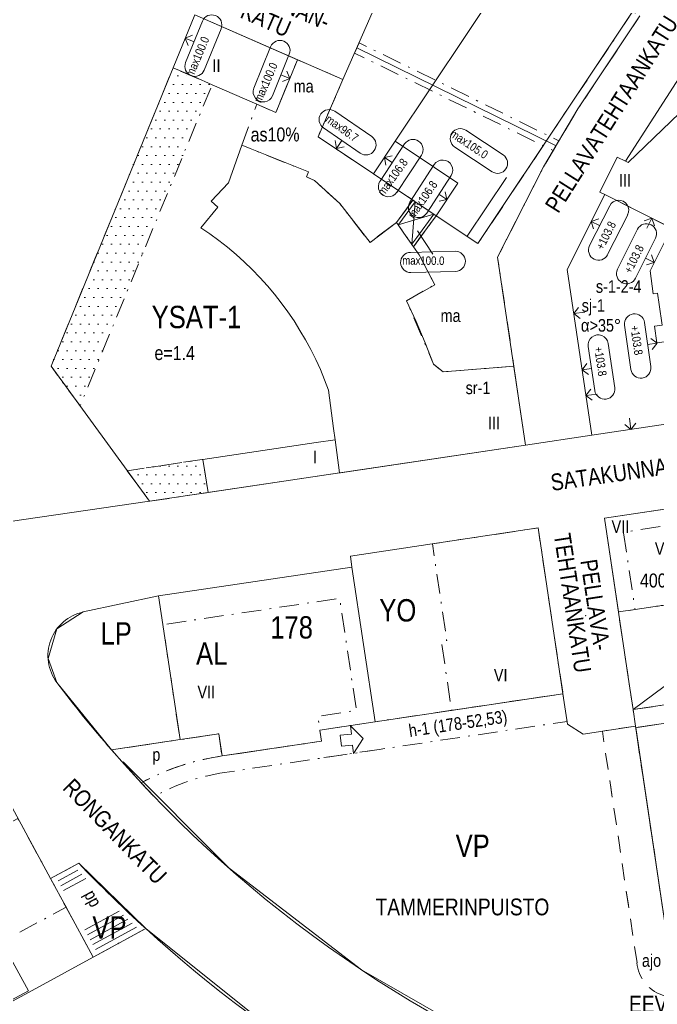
# Model space of a CAD drawing. Header units: metres. Extents: x 24485995 to 24488038, y 6819999 to 6822001.
# Drawn here: x 24487442.5 to 24487556.7, y 6821278.4 to 6821454.7 of the extents above; entities that cross this region are included whole.
import ezdxf

# ---------------------------------------------------------------- set-up
doc = ezdxf.new("R2010")
doc.units = ezdxf.units.M
for name, pattern in [('k10020', [0]), ('k10040', [10.3, 3.5, -1.5, 0.3, -1.5, 3.5]), ('k10050', [8, 3, -2, 3]), ('K10271', [0]), ('k10li0', [0]), ('k10vi1', [0]), ('Osoitus_AK', [0])]:
    doc.linetypes.add(name, pattern=pattern)
for name, color, linetype, lineweight in [('AK_AsemakaavaTeksti_Kadun_puistonnimi', 7, 'Continuous', 0), ('AK_AsemakaavaTeksti_Korttelinumero', 7, 'Continuous', 0), ('AK_AsemakaavaViiva_Kaupunginosan_raja', 7, 'Continuous', 0), ('AK_JohdoillevarattuViiva', 7, 'Continuous', 0), ('AK_Kaavamerkinta_Kayttotarkoitusalue', 7, 'Continuous', 0), ('AK_KayttotarkoitusSymboliViiva_Liikennealueen_kuvio', 12, 'Continuous', 0), ('AK_KayttotarkoitusSymboliViiva_Virkistysalueen_kuvio_murtoviiva', 7, 'Continuous', 0), ('AK_KayttotarkoitusViiva', 7, 'Continuous', 0), ('AK_LiikennointiSymboli_Ajoneuvoliittyma', 7, 'Continuous', 0), ('AK_LiikennointiViiva_Polkuviivoitus', 7, 'Continuous', 0), ('AK_MuuAsemakaavaTeksti_Alueenosan_kayttotarkoitus', 7, 'Continuous', 0), ('AK_MuuAsemakaavaTeksti_Erityismaarays', 7, 'Continuous', 0), ('AK_MuuAsemakaavaTeksti_Ohj__alueenosan_kayttotarkoitus', 7, 'Continuous', 0), ('AK_MuuAsemakaavaViiva_alueenosan_raja', 7, 'Continuous', 0), ('AK_MuuAsemakaavaViiva_Merkinnan_Kohdistusnuoli', 7, 'Continuous', 0), ('AK_MuuAsemakaavaViiva_Ohj_alueenosan_raja', 7, 'Continuous', 0), ('AK_RakennusalaTeksti_Kerrosala_tai_luku', 7, 'Continuous', 0), ('AK_RakennusalaTeksti_Rakennusoikeus', 7, 'Continuous', 0), ('AK_RakennusalaTeksti_Tehokkuusluku', 7, 'Continuous', 0), ('AK_RakennusalaViiva_Maanalaisen_tilan_viiva', 7, 'Continuous', 0), ('AK_RakennusalaViiva_Rakennusalan_raja__I_', 7, 'Continuous', 0), ('AK_RakentaminenSymboli_Rajaan_kiinni_nuoli', 7, 'Continuous', 0), ('AK_RakentaminenTeksti_Kattokaltevuus', 7, 'Continuous', 0), ('AK_RakentaminenTeksti_Korkeusmerkinta', 7, 'Continuous', 0), ('AK_RakentaminenTeksti_Korkeusmerkinta_ja_soikio', 7, 'Continuous', 0), ('AK_RakentaminenTeksti_Korkeusmerkinta_ja_soikio_ja_nuoli', 7, 'Continuous', 0), ('AK_RakentaminenTeksti_Rakentamismaarays', 7, 'Continuous', 0), ('AK_RakentaminenViiva_Kulkuaukko', 7, 'Continuous', 0), ('AK_YmparistoAlue_Istutettava_alue', 7, 'Continuous', 0)]:
    doc.layers.add(name, color=color, linetype=linetype, lineweight=lineweight)
doc.styles.add('ArialNarrow', font='ARIALN.TTF')

# ---------------------------------------------------------------- blocks, each defined once
blk = doc.blocks.new('AKP43')
at = {"layer": 'AK_RakentaminenTeksti_Korkeusmerkinta_ja_soikio', "color": 7, "linetype": 'Continuous', "lineweight": 13}
for p, q in [((4, 1.8), (-4, 1.8)), ((-4, -1.8), (4, -1.8))]:
    blk.add_line(p, q, dxfattribs=at)
for centre, start, end in [((-4, 0), 90, 270), ((4, 0), 270, 90)]:
    blk.add_arc(centre, 1.8, start, end, dxfattribs=at)
blk = doc.blocks.new('K10620')
at = {"layer": 'AK_LiikennointiSymboli_Ajoneuvoliittyma', "color": 7, "linetype": 'Continuous', "lineweight": 13, "extrusion": (0, 0, -1), "flags": 128}
blk.add_lwpolyline([(0, 4), (-1, 4), (-1, 2), (-2.5, 2), (0, 0), (2.5, 2)], dxfattribs=at)
at = {"layer": 'AK_LiikennointiSymboli_Ajoneuvoliittyma', "color": 7, "linetype": 'Continuous', "lineweight": 13, "flags": 128}
for points in [[(0, 4), (-1, 4), (-1, 2), (-2.5, 2)], [(0, 0), (2.5, 2), (1, 2), (1, 4), (-1, 4), (-1, 2), (-2.5, 2), (0, 0)]]:
    blk.add_lwpolyline(points, dxfattribs=at)
blk = doc.blocks.new('NUOLI1')
at = {"layer": 'AK_RakentaminenSymboli_Rajaan_kiinni_nuoli', "color": 7, "linetype": 'Continuous', "lineweight": 0}
for p, q in [((0, 2), (0, 0)), ((0, 0), (-1, 1)), ((0, 0), (1, 1))]:
    blk.add_line(p, q, dxfattribs=at)

msp = doc.modelspace()

# ---------------------------------------------------------------- hatches: boundary and pattern name
at = {"layer": 'AK_YmparistoAlue_Istutettava_alue', "linetype": 'Continuous', "lineweight": 0}
h = msp.add_hatch(dxfattribs=at)
h.set_pattern_fill('DOTS', style=0)
h.paths.add_polyline_path([(24487476.98, 6821443.04), (24487473.81, 6821444.42), (24487470.01, 6821446.08), (24487448.14, 6821392.64), (24487453.33, 6821385.53), (24487455.08, 6821389.8)], flags=0)
h = msp.add_hatch(dxfattribs=at)
h.set_pattern_fill('DOTS', style=0)
h.paths.add_polyline_path([(24487475.19, 6821375.95), (24487464.9, 6821374.41), (24487461.8, 6821373.95), (24487465.79, 6821368.48), (24487476.25, 6821370.04), (24487475.35, 6821375.97)], flags=0)

# ---------------------------------------------------------------- linework, layer by layer
at = {"layer": 'AK_AsemakaavaTeksti_Kadun_puistonnimi', "linetype": 'Continuous', "lineweight": 5}
msp.add_point((24487543.87, 6821348.02), dxfattribs=at)
at = {"layer": 'AK_AsemakaavaViiva_Kaupunginosan_raja', "linetype": 'k10020', "lineweight": 9, "flags": 128}
for points in [[(24487580.58, 6821385.62), (24487544.98, 6821380.3)], [(24487533.11, 6821378.53), (24487544.98, 6821380.3)], [(24487533.11, 6821378.53), (24487465.79, 6821368.48)], [(24487421.11, 6821362), (24487465.79, 6821368.48)]]:
    msp.add_lwpolyline(points, dxfattribs=at)
at = {"layer": 'AK_JohdoillevarattuViiva', "linetype": 'Continuous', "lineweight": 5, "flags": 128}
msp.add_lwpolyline([(24487502.89, 6821449.62), (24487538.58, 6821432.12)], dxfattribs=at)
at = {"layer": 'AK_KayttotarkoitusSymboliViiva_Liikennealueen_kuvio', "linetype": 'k10li0', "lineweight": 9, "flags": 128}
msp.add_lwpolyline([(24487449.2, 6821336.02), (24487458.96, 6821323.98), (24487471.25, 6821325.82), (24487467.41, 6821351.53), (24487453.91, 6821348.66), (24487449.21, 6821345.67), (24487447.61, 6821340.34), (24487449.2, 6821336.02)], dxfattribs=at)
at = {"layer": 'AK_KayttotarkoitusSymboliViiva_Virkistysalueen_kuvio_murtoviiva', "linetype": 'k10vi1', "lineweight": 9, "flags": 128}
for points in [[(24487461.07, 6821321.85), (24487480.01, 6821302.8), (24487503.71, 6821284.61), (24487529.62, 6821269.76), (24487550.34, 6821260.92), (24487579.33, 6821265.25), (24487576.97, 6821281.07), (24487566.02, 6821289.26), (24487558.76, 6821288.18), (24487552.78, 6821328.23), (24487543.39, 6821326.82), (24487540.6, 6821328.59), (24487539.78, 6821334.03), (24487506.16, 6821329.01), (24487496.27, 6821327.53), (24487496.56, 6821325.55), (24487478.76, 6821322.89), (24487478.17, 6821326.85), (24487471.25, 6821325.82), (24487461.92, 6821324.42)], [(24487449.5, 6821298.31), (24487450.86, 6821295.81), (24487455.71, 6821286.89), (24487465.1, 6821291.99), (24487453.11, 6821303.69), (24487450.71, 6821302.38)], [(24487415.98, 6821261.89), (24487415.14, 6821263.52), (24487418.27, 6821257.75), (24487423, 6821249.48), (24487427.54, 6821241.58), (24487432.22, 6821231.99), (24487434.65, 6821227.35), (24487435.82, 6821224.24), (24487439.73, 6821214.34), (24487444.15, 6821202.37), (24487446.87, 6821194.41), (24487449.06, 6821187.55), (24487451.2, 6821180.02), (24487452.17, 6821175.62), (24487453.94, 6821166.33), (24487455.19, 6821158.09), (24487456.23, 6821148.63), (24487457.51, 6821136.19), (24487457.38, 6821134.07), (24487488.98, 6821138.79), (24487501.14, 6821140.61), (24487501.06, 6821141.8), (24487503, 6821147.02), (24487507.87, 6821149.71), (24487513.81, 6821150.59), (24487514.25, 6821147.63), (24487551.85, 6821153.25), (24487558.9, 6821156.29), (24487563.52, 6821162.43), (24487564.5, 6821170.05), (24487564.46, 6821170.31), (24487556.08, 6821226.22), (24487552.12, 6821225.63), (24487550.38, 6821237.3), (24487547.68, 6821242.17), (24487545.19, 6821243.63), (24487544.3, 6821243.96), (24487515.91, 6821256.51), (24487489.36, 6821272.61), (24487465.1, 6821291.99), (24487455.71, 6821286.89), (24487445.4, 6821281.29), (24487417.24, 6821265.99)]]:
    msp.add_lwpolyline(points, dxfattribs=at)
at = {"layer": 'AK_KayttotarkoitusViiva', "linetype": 'Continuous', "lineweight": 20, "flags": 128}
for points in [[(24487547.28, 6821423.36), (24487546.39, 6821423.81), (24487549.5, 6821430.08), (24487551.01, 6821429.33), (24487565.67, 6821452.15), (24487581.48, 6821454.54), (24487599.29, 6821457.18), (24487599, 6821459.16), (24487605.92, 6821460.19), (24487611.78, 6821420.62)], [(24487505.2, 6821454.95), (24487500.41, 6821443.95), (24487473.87, 6821455.52), (24487448.14, 6821392.64), (24487465.79, 6821368.48), (24487533.11, 6821378.53), (24487528.09, 6821412.14), (24487536.31, 6821428.31), (24487542.47, 6821438.72), (24487553.57, 6821455.35)], [(24487547.28, 6821423.36), (24487540.54, 6821409.97), (24487544.98, 6821380.3), (24487580.58, 6821385.62), (24487616.18, 6821390.94)], [(24487611.78, 6821420.62), (24487587.06, 6821416.92), (24487576.15, 6821415.29), (24487566.26, 6821413.82), (24487547.28, 6821423.36)], [(24487552.34, 6821331.19), (24487551.65, 6821335.8), (24487547.22, 6821365.47), (24487582.83, 6821370.79)], [(24487539.78, 6821334.03), (24487535.35, 6821363.7), (24487501.73, 6821358.68), (24487502.02, 6821356.7)], [(24487467.41, 6821351.53), (24487502.02, 6821356.7)], [(24487502.02, 6821356.7), (24487506.16, 6821329.01)], [(24487453.91, 6821348.66), (24487467.41, 6821351.53)], [(24487471.25, 6821325.82), (24487467.41, 6821351.53)], [(24487552.34, 6821331.19), (24487587.94, 6821336.51)], [(24487539.78, 6821334.03), (24487506.16, 6821329.01)], [(24487539.78, 6821334.03), (24487540.6, 6821328.59), (24487543.39, 6821326.82), (24487552.78, 6821328.23)], [(24487552.34, 6821331.19), (24487552.78, 6821328.23)], [(24487471.25, 6821325.82), (24487478.17, 6821326.85), (24487478.76, 6821322.89), (24487496.56, 6821325.55), (24487496.27, 6821327.53), (24487506.16, 6821329.01)], [(24487566.02, 6821289.26), (24487558.76, 6821288.18), (24487552.78, 6821328.23)], [(24487458.96, 6821323.98), (24487471.25, 6821325.82)], [(24487435.08, 6821324.85), (24487448.07, 6821300.95)], [(24487448.07, 6821300.95), (24487453.11, 6821303.69)], [(24487448.07, 6821300.95), (24487450.86, 6821295.81), (24487455.71, 6821286.89)], [(24487455.71, 6821286.89), (24487465.1, 6821291.99)], [(24487414.61, 6821264.56), (24487445.4, 6821281.29), (24487455.71, 6821286.89)]]:
    msp.add_lwpolyline(points, dxfattribs=at)
at = {"layer": 'AK_KayttotarkoitusViiva', "linetype": 'Continuous', "lineweight": 20}
for centre, radius, start, end in [((24487455.59, 6821340.84), 8, 102.1187, 217.0111), ((24487626.25, 6821469.46), 221.7, 217.0031, 221.0093), ((24487627.49, 6821470.45), 223.29, 220.9937, 249.7854), ((24487625.99, 6821468.91), 239.13, 223.7018, 227.7163), ((24487627.48, 6821470.44), 241.27, 227.6978, 250.0583)]:
    msp.add_arc(centre, radius, start, end, dxfattribs=at)
at = {"layer": 'AK_LiikennointiViiva_Polkuviivoitus', "linetype": 'Continuous', "lineweight": 0, "flags": 128}
for points in [[(24487449.43, 6821300.55), (24487452.95, 6821302.46)], [(24487449.9, 6821299.67), (24487453.67, 6821301.72)], [(24487450.38, 6821298.79), (24487454.4, 6821300.97)], [(24487454.2, 6821291.76), (24487460.36, 6821295.11)], [(24487454.68, 6821290.88), (24487461.12, 6821294.38)], [(24487455.16, 6821290), (24487461.89, 6821293.66)], [(24487455.63, 6821289.12), (24487462.66, 6821292.94)], [(24487456.11, 6821288.25), (24487463.44, 6821292.23)]]:
    msp.add_lwpolyline(points, dxfattribs=at)
at = {"layer": 'AK_MuuAsemakaavaViiva_alueenosan_raja', "linetype": 'k10040', "lineweight": 5, "flags": 128}
for points in [[(24487531, 6821392.67), (24487518.35, 6821391.64), (24487516.64, 6821393.01), (24487511.79, 6821404.38), (24487516.83, 6821407.24), (24487514.05, 6821412.58), (24487513.04, 6821414.03), (24487517.09, 6821419.59), (24487524.57, 6821414.59), (24487541.22, 6821439.55), (24487552.32, 6821456.19), (24487553.57, 6821455.35), (24487542.47, 6821438.72), (24487536.31, 6821428.31), (24487528.09, 6821412.14), (24487531, 6821392.67)], [(24487502.49, 6821448.69), (24487503.28, 6821450.54), (24487539.08, 6821432.99), (24487538.06, 6821431.26), (24487502.49, 6821448.69)], [(24487482.32, 6821432.19), (24487484.98, 6821439.55), (24487488.39, 6821438.06), (24487492.26, 6821447.5), (24487500.41, 6821443.95), (24487495.94, 6821433.7), (24487512.93, 6821422.36), (24487509.99, 6821418.38), (24487505.25, 6821414.81), (24487499.84, 6821421.75), (24487497.58, 6821423.81), (24487495.31, 6821425.87), (24487493.86, 6821426.52), (24487494.22, 6821427.43), (24487482.32, 6821432.19)], [(24487453.34, 6821385.53), (24487448.14, 6821392.64), (24487470.01, 6821446.07), (24487476.98, 6821443.03), (24487466.03, 6821416.42), (24487453.34, 6821385.53)], [(24487509.99, 6821418.38), (24487512.93, 6821422.37), (24487517.09, 6821419.59), (24487513.04, 6821414.03), (24487509.99, 6821418.38)], [(24487513.04, 6821414.03), (24487514.05, 6821412.58)], [(24487461.8, 6821373.95), (24487465.79, 6821368.48), (24487476.25, 6821370.04), (24487475.35, 6821375.97), (24487461.8, 6821373.95)], [(24487475.35, 6821375.97), (24487475.2, 6821375.95), (24487464.9, 6821374.41), (24487461.8, 6821373.95)], [(24487582.83, 6821370.79), (24487579.92, 6821370.36), (24487582.43, 6821353.54), (24487579.46, 6821353.1), (24487552.7, 6821349.1), (24487549.73, 6821348.66), (24487551.65, 6821335.8), (24487552.34, 6821331.19), (24487587.94, 6821336.51), (24487582.83, 6821370.79)], [(24487577.39, 6821366.95), (24487550.63, 6821362.95), (24487552.7, 6821349.1), (24487579.46, 6821353.1), (24487577.39, 6821366.95)], [(24487519.86, 6821331.05), (24487520.85, 6821331.2), (24487539.78, 6821334.03), (24487535.35, 6821363.7), (24487516.41, 6821360.87), (24487519, 6821343.56), (24487518.01, 6821343.42), (24487519.86, 6821331.05)], [(24487478.17, 6821326.85), (24487478.76, 6821322.89), (24487496.56, 6821325.55), (24487495.9, 6821330), (24487502.82, 6821331.04), (24487499.82, 6821351.11), (24487491.27, 6821349.84), (24487468.18, 6821346.39), (24487471.25, 6821325.82), (24487478.17, 6821326.85)], [(24487552.34, 6821331.19), (24487570.14, 6821333.85), (24487581.1, 6821335.49), (24487582.04, 6821330.98), (24487577.92, 6821325.44), (24487570.23, 6821315.09), (24487570.2, 6821314.25), (24487567.28, 6821313.86), (24487566.02, 6821321.79), (24487564.76, 6821329.73), (24487558.79, 6821328.84), (24487552.82, 6821327.96), (24487552.34, 6821331.19)], [(24487478.76, 6821322.89), (24487487.66, 6821324.22), (24487496.56, 6821325.55), (24487496.27, 6821327.53), (24487506.16, 6821329.01), (24487522.97, 6821331.52), (24487539.78, 6821334.03), (24487540.52, 6821329.08), (24487523.71, 6821326.57), (24487506.9, 6821324.06), (24487501.95, 6821323.32), (24487488.11, 6821321.26), (24487479.21, 6821319.93)], [(24487464.27, 6821318.08), (24487458.96, 6821323.98), (24487465.1, 6821324.9), (24487471.25, 6821325.82), (24487474.71, 6821326.33), (24487478.17, 6821326.85), (24487478.47, 6821324.87), (24487478.76, 6821322.89)], [(24487506.9, 6821324.06), (24487497.01, 6821322.59)], [(24487466.59, 6821315.63), (24487464.27, 6821318.08)], [(24487403.6, 6821290.75), (24487433.05, 6821306.75), (24487437.63, 6821309.24), (24487442.21, 6821311.73), (24487445.14, 6821306.34), (24487448.07, 6821300.95), (24487449.47, 6821298.38), (24487450.86, 6821295.81), (24487431.22, 6821285.28), (24487411.64, 6821274.64), (24487409.25, 6821279.14), (24487406.86, 6821283.64), (24487407.37, 6821283.89), (24487403.6, 6821290.75)], [(24487448.07, 6821300.95), (24487453.11, 6821303.69)], [(24487455.71, 6821286.89), (24487450.8, 6821295.92)], [(24487455.71, 6821286.89), (24487465.1, 6821291.99)]]:
    msp.add_lwpolyline(points, dxfattribs=at)
at = {"layer": 'AK_MuuAsemakaavaViiva_alueenosan_raja', "linetype": 'k10040', "lineweight": 5}
for centre, radius, start, end in [((24487485.05, 6821279.72), 43.63, 98.2809, 118.4399), ((24487485.06, 6821279.67), 43.68, 98.293, 118.4279), ((24487485.07, 6821279.66), 43.69, 98.2942, 115.7854), ((24487484.38, 6821284.06), 36.23, 98.2153, 119.4052), ((24487611.65, 6821455.44), 201.47, 222.9853, 223.9465), ((24487625.55, 6821468.44), 238.49, 223.6946, 227.719)]:
    msp.add_arc(centre, radius, start, end, dxfattribs=at)
msp.add_ellipse((24487485.05, 6821279.72), major_axis=(-6.28, 43.17), ratio=1, start_param=0, end_param=0.351841, dxfattribs=at)
at = {"layer": 'AK_MuuAsemakaavaViiva_Merkinnan_Kohdistusnuoli', "linetype": 'Osoitus_AK', "lineweight": 5, "flags": 128}
for points in [[(24487529.69, 6821426.43), (24487522.62, 6821415.9)], [(24487516.49, 6821412.7), (24487513.78, 6821416.87)]]:
    msp.add_lwpolyline(points, dxfattribs=at)
at = {"layer": 'AK_MuuAsemakaavaViiva_Ohj_alueenosan_raja', "linetype": 'k10050', "lineweight": 5, "flags": 128}
for points in [[(24487553.05, 6821285.84), (24487551.44, 6821296.58), (24487549.84, 6821307.32), (24487548.35, 6821317.33), (24487546.85, 6821327.34), (24487552.78, 6821328.23), (24487555.55, 6821309.68), (24487558.76, 6821288.18), (24487566.02, 6821289.26), (24487574.45, 6821282.96), (24487568.83, 6821275.43), (24487563.16, 6821277.78), (24487557.48, 6821280.12)], [(24487553.05, 6821285.84), (24487549.84, 6821307.32), (24487546.85, 6821327.34)]]:
    msp.add_lwpolyline(points, dxfattribs=at)
at = {"layer": 'AK_MuuAsemakaavaViiva_Ohj_alueenosan_raja', "linetype": 'k10050', "lineweight": 5}
msp.add_arc((24487559.83, 6821286.52), 6.82, 185.6875, 249.8222, dxfattribs=at)
msp.add_arc((24487559.83, 6821286.52), 6.82, 185.6875, 249.8222, dxfattribs=at)
at = {"layer": 'AK_RakennusalaViiva_Maanalaisen_tilan_viiva', "linetype": 'Continuous', "lineweight": 5, "flags": 128}
msp.add_lwpolyline([(24487552.34, 6821331.19), (24487582.43, 6821353.54), (24487585.14, 6821355.29)], dxfattribs=at)
at = {"layer": 'AK_RakennusalaViiva_Rakennusalan_raja__I_', "linetype": 'K10271', "lineweight": 9, "flags": 128}
for points in [[(24487513.93, 6821474.98), (24487513.67, 6821474.39), (24487505.2, 6821454.95), (24487500.41, 6821443.95), (24487495.94, 6821433.7), (24487505.86, 6821427.08), (24487509.74, 6821432.91), (24487522.51, 6821452.04), (24487533.61, 6821468.67), (24487527.78, 6821472.56), (24487516.6, 6821480.02), (24487513.93, 6821474.98)], [(24487536.93, 6821466.45), (24487533.61, 6821468.67), (24487522.51, 6821452.04), (24487509.74, 6821432.91), (24487516.81, 6821428.19), (24487520.97, 6821425.41), (24487517.09, 6821419.59), (24487524.57, 6821414.59), (24487541.22, 6821439.55), (24487552.32, 6821456.19), (24487536.93, 6821466.45)], [(24487473.87, 6821455.52), (24487470.01, 6821446.07), (24487473.81, 6821444.42), (24487476.98, 6821443.03), (24487484.98, 6821439.55), (24487488.39, 6821438.06), (24487488.56, 6821438.48), (24487490.88, 6821444.14), (24487492.26, 6821447.5), (24487473.87, 6821455.52)], [(24487583.39, 6821441.68), (24487581.48, 6821454.54), (24487577.24, 6821453.9), (24487575.57, 6821453.65), (24487575.61, 6821452.33), (24487566.94, 6821443.98), (24487559.12, 6821436.46), (24487551.47, 6821429.1), (24487551.01, 6821429.33), (24487549.5, 6821430.08), (24487546.76, 6821424.56), (24487546.39, 6821423.81), (24487547.28, 6821423.36), (24487559.21, 6821417.36), (24487563.73, 6821423.19), (24487565.19, 6821424.4), (24487566.97, 6821424.27), (24487568.21, 6821425.58), (24487568.13, 6821427.09), (24487575.95, 6821434.62), (24487577.42, 6821434.31), (24487578.73, 6821435.57), (24487579.03, 6821437.55), (24487580.74, 6821438.57), (24487583.72, 6821438.9), (24487583.8, 6821438.91), (24487583.39, 6821441.68)], [(24487514.05, 6821412.58), (24487513.04, 6821414.03), (24487511.31, 6821416.49), (24487510.29, 6821417.95), (24487509.99, 6821418.38), (24487505.25, 6821414.81), (24487499.84, 6821421.75), (24487495.31, 6821425.87), (24487493.86, 6821426.52), (24487494.22, 6821427.43), (24487482.32, 6821432.19), (24487479.9, 6821425.45), (24487476.84, 6821422.17), (24487478.03, 6821421.12), (24487474.95, 6821417.44), (24487476.59, 6821416.32), (24487478.19, 6821415.15), (24487479.75, 6821413.93), (24487481.27, 6821412.65), (24487482.74, 6821411.33), (24487484.16, 6821409.95), (24487485.54, 6821408.53), (24487486.87, 6821407.06), (24487488.15, 6821405.54), (24487489.37, 6821403.98), (24487490.54, 6821402.39), (24487491.66, 6821400.75), (24487492.71, 6821399.07), (24487493.71, 6821397.36), (24487494.66, 6821395.62), (24487495.54, 6821393.85), (24487496.36, 6821392.04), (24487497.12, 6821390.21), (24487497.81, 6821388.36), (24487498.73, 6821381.52), (24487499.01, 6821379.5), (24487499.81, 6821373.56), (24487499.99, 6821373.58), (24487533.11, 6821378.53), (24487532.22, 6821384.47), (24487531, 6821392.67), (24487526.57, 6821392.31), (24487518.35, 6821391.64), (24487516.64, 6821393.01), (24487515.14, 6821396.85), (24487513.52, 6821400.64), (24487511.79, 6821404.38), (24487516.83, 6821407.24), (24487514.05, 6821412.58)], [(24487505.86, 6821427.08), (24487512.93, 6821422.36), (24487513.34, 6821422.09), (24487516.67, 6821419.87), (24487517.09, 6821419.59), (24487520.97, 6821425.41), (24487516.81, 6821428.19), (24487509.74, 6821432.91), (24487505.86, 6821427.08)], [(24487559.21, 6821417.36), (24487547.28, 6821423.36), (24487540.54, 6821409.97), (24487544.98, 6821380.3), (24487580.58, 6821385.62), (24487578.55, 6821399.19), (24487572.75, 6821398.25), (24487572.74, 6821398.36), (24487572.59, 6821399.39), (24487571.06, 6821400.73), (24487568.37, 6821400.3), (24487567.63, 6821399.05), (24487566.47, 6821398.88), (24487565.96, 6821398.8), (24487566.06, 6821398.08), (24487557.95, 6821397.02), (24487556.63, 6821396.85), (24487556.2, 6821399.82), (24487557.53, 6821399.99), (24487557.01, 6821403.71), (24487556.72, 6821405.75), (24487555.94, 6821405.63), (24487555.41, 6821409.75), (24487559.21, 6821417.36)], [(24487514.01, 6821415.41), (24487517.09, 6821419.59), (24487516.67, 6821419.87), (24487513.34, 6821422.09), (24487512.93, 6821422.36), (24487509.99, 6821418.38), (24487510.29, 6821417.95), (24487511.31, 6821416.49), (24487513.04, 6821414.03), (24487514.01, 6821415.41)], [(24487476.25, 6821370.04), (24487499.81, 6821373.56), (24487499.01, 6821379.5), (24487495.59, 6821378.99), (24487475.35, 6821375.97), (24487476.25, 6821370.04)], [(24487579.92, 6821370.36), (24487547.22, 6821365.47), (24487549.73, 6821348.66), (24487552.7, 6821349.1), (24487579.46, 6821353.1), (24487582.43, 6821353.54), (24487579.92, 6821370.36)], [(24487581.24, 6821335.51), (24487582.04, 6821330.98), (24487570.23, 6821315.09), (24487570.2, 6821314.25), (24487567.28, 6821313.86), (24487564.76, 6821329.73), (24487552.82, 6821327.96), (24487558.76, 6821288.18), (24487566.02, 6821289.26), (24487596.47, 6821330.65), (24487588.36, 6821336.57), (24487581.24, 6821335.51)], [(24487444.09, 6821280.87), (24487440.27, 6821287.85), (24487428.13, 6821281.33), (24487431.89, 6821274.32), (24487444.09, 6821280.87)]]:
    msp.add_lwpolyline(points, dxfattribs=at)
at = {"layer": 'AK_RakentaminenTeksti_Korkeusmerkinta_ja_soikio_ja_nuoli', "linetype": 'Continuous', "lineweight": 5, "flags": 128}
for points in [[(24487475.25, 6821454.41), (24487472.23, 6821447)], [(24487475.57, 6821445.65), (24487478.58, 6821453.06)], [(24487472.17, 6821451.35), (24487473.47, 6821451.9)], [(24487472.17, 6821451.35), (24487472.72, 6821450.05)], [(24487473.74, 6821450.71), (24487472.17, 6821451.35)], [(24487487.46, 6821449.84), (24487484.47, 6821442.42)], [(24487487.81, 6821441.07), (24487490.8, 6821448.49)], [(24487489.3, 6821444.78), (24487490.88, 6821444.14)], [(24487490.88, 6821444.14), (24487489.58, 6821443.59)], [(24487490.88, 6821444.14), (24487490.33, 6821445.45)], [(24487505.55, 6821433.74), (24487498.96, 6821438.28)], [(24487496.92, 6821435.31), (24487503.51, 6821430.77)], [(24487499.25, 6821431.64), (24487498.99, 6821433.03)], [(24487500.21, 6821433.04), (24487499.25, 6821431.64)], [(24487499.25, 6821431.64), (24487500.64, 6821431.9)], [(24487511.45, 6821432.43), (24487507.04, 6821425.76)], [(24487507.82, 6821430.03), (24487509.21, 6821430.32)], [(24487507.82, 6821430.03), (24487508.11, 6821428.65)], [(24487509.24, 6821429.1), (24487507.82, 6821430.03)], [(24487510.04, 6821423.77), (24487514.45, 6821430.45)], [(24487516.75, 6821428.74), (24487512.4, 6821422.02)], [(24487515.43, 6821420.07), (24487519.77, 6821426.78)], [(24487517.6, 6821423.42), (24487519.03, 6821422.5)], [(24487519.03, 6821422.5), (24487518.73, 6821423.88)], [(24487519.03, 6821422.5), (24487517.64, 6821422.2)], [(24487548.16, 6821421.38), (24487544.57, 6821414.23)], [(24487547.78, 6821412.62), (24487551.38, 6821419.76)], [(24487544.85, 6821418.57), (24487546.19, 6821419.01)], [(24487544.85, 6821418.57), (24487545.29, 6821417.23)], [(24487546.36, 6821417.81), (24487544.85, 6821418.57)], [(24487553.15, 6821417.16), (24487549.57, 6821410)], [(24487552.8, 6821408.4), (24487556.37, 6821415.55)], [(24487556.1, 6821411.22), (24487555.65, 6821412.56)], [(24487554.58, 6821411.97), (24487556.1, 6821411.22)], [(24487556.1, 6821411.22), (24487554.76, 6821410.77)], [(24487550.82, 6821399.99), (24487551.96, 6821392.07)], [(24487555.52, 6821392.58), (24487554.39, 6821400.5)], [(24487544.32, 6821396.19), (24487545.5, 6821388.28)], [(24487549.06, 6821388.81), (24487547.88, 6821396.72)], [(24487554.95, 6821396.54), (24487556.64, 6821396.78)], [(24487556.64, 6821396.78), (24487555.51, 6821397.63)], [(24487556.64, 6821396.78), (24487555.79, 6821395.65)], [(24487543.23, 6821391.98), (24487544.07, 6821393.12)], [(24487544.91, 6821392.23), (24487543.23, 6821391.98)], [(24487543.23, 6821391.98), (24487544.37, 6821391.14)]]:
    msp.add_lwpolyline(points, dxfattribs=at)
at = {"layer": 'AK_RakentaminenTeksti_Korkeusmerkinta_ja_soikio_ja_nuoli', "linetype": 'Continuous', "lineweight": 5}
for centre, start, end in [((24487476.92, 6821453.74), 337.8667, 157.8667), ((24487489.13, 6821449.16), 338.0443, 158.0443), ((24487473.9, 6821446.33), 157.8667, 337.8667), ((24487486.14, 6821441.74), 158.0443, 338.0443), ((24487497.94, 6821436.79), 55.4728, 235.4728), ((24487504.53, 6821432.26), 235.4728, 55.4728), ((24487512.95, 6821431.44), 326.5267, 146.5267), ((24487518.26, 6821427.76), 327.073, 147.073), ((24487508.54, 6821424.77), 146.5267, 326.5267), ((24487513.92, 6821421.05), 147.073, 327.073), ((24487549.77, 6821420.57), 333.2947, 153.2947), ((24487554.76, 6821416.36), 333.4836, 153.4836), ((24487546.17, 6821413.42), 153.2947, 333.2947), ((24487551.19, 6821409.2), 153.4836, 333.4836), ((24487552.61, 6821400.24), 8.1473, 188.1473), ((24487546.1, 6821396.46), 8.4968, 188.4968), ((24487553.74, 6821392.32), 188.1473, 8.1473), ((24487547.28, 6821388.54), 188.4968, 8.4968)]:
    msp.add_arc(centre, 1.8, start, end, dxfattribs=at)
at = {"layer": 'AK_RakentaminenViiva_Kulkuaukko', "linetype": 'Continuous', "lineweight": 5, "flags": 128}
for points in [[(24487513.34, 6821422.09), (24487510.39, 6821418.09), (24487510.29, 6821417.95)], [(24487513.34, 6821422.09), (24487512.71, 6821414.49)], [(24487516.67, 6821419.87), (24487510.29, 6821417.95)], [(24487516.67, 6821419.87), (24487513.61, 6821415.71), (24487512.71, 6821414.49)]]:
    msp.add_lwpolyline(points, dxfattribs=at)

# ---------------------------------------------------------------- block references
at = {"layer": 'AK_LiikennointiSymboli_Ajoneuvoliittyma', "color": 7, "lineweight": 5, "rotation": 95.91219928430806}
msp.add_blockref('K10620', (24487504.01, 6821326.03), dxfattribs=at)
at = {"layer": 'AK_RakentaminenSymboli_Rajaan_kiinni_nuoli', "color": 7, "lineweight": 0}
for p, rotation in [((24487555.7, 6821419.13), 153.8670063456909), ((24487541.73, 6821402.06), 277.4025359982212), ((24487543.91, 6821387.41), 277.4366877329581), ((24487551.97, 6821381.35), 7.775043391088213)]:
    msp.add_blockref('NUOLI1', p, dxfattribs=dict(at, rotation=rotation))
at = {"layer": 'AK_RakentaminenTeksti_Korkeusmerkinta_ja_soikio', "color": 7, "lineweight": 5}
for p, rotation in [((24487524.75, 6821431.17), 146.5346206536458), ((24487516.52, 6821411.32), 1.408628735322504)]:
    msp.add_blockref('AKP43', p, dxfattribs=dict(at, rotation=rotation))

# ---------------------------------------------------------------- texts
at = {"layer": 'AK_AsemakaavaTeksti_Kadun_puistonnimi', "linetype": 'Continuous', "lineweight": 5, "style": 'ArialNarrow'}
for s, rotation, p in [('PALOKUNNAN-', 336.4572, (24487474.48, 6821462.68)), ('KATU', 336.4572, (24487481.81, 6821455.12)), ('PELLAVATEHTAANKATU', 57.7198, (24487538.95, 6821419.86)), ('SATAKUNNANKATU', 8.1933, (24487537.84, 6821370.32)), ('TEHTAANKATU', 278.6206, (24487538.14, 6821362.52)), ('PELLAVA-', 278.6206, (24487542.89, 6821357.84)), ('RONGANKATU', 314.2861, (24487450.05, 6821317.02))]:
    msp.add_text(s, height=3, rotation=rotation, dxfattribs=at).set_placement(p)
for s, p in [('TAMMERINPUISTO', (24487506.24, 6821294.37)), ('EEVA-LIISA', (24487551.62, 6821276.99))]:
    msp.add_text(s, height=3, dxfattribs=at).set_placement(p)
at = {"layer": 'AK_AsemakaavaTeksti_Korttelinumero', "linetype": 'Continuous', "lineweight": 5, "style": 'ArialNarrow'}
msp.add_text('178', height=4, dxfattribs=at).set_placement((24487487.39, 6821343.91))
at = {"layer": 'AK_Kaavamerkinta_Kayttotarkoitusalue', "linetype": 'Continuous', "lineweight": 0, "style": 'ArialNarrow'}
for s, p in [('YSAT-1', (24487466.16, 6821399.46)), ('YO', (24487506.92, 6821346.96)), ('LP', (24487457, 6821342.84)), ('AL', (24487474.11, 6821339.23)), ('VP', (24487520.58, 6821304.83)), ('VP', (24487455.56, 6821290.18))]:
    msp.add_text(s, height=4, dxfattribs=at).set_placement(p)
at = {"layer": 'AK_MuuAsemakaavaTeksti_Alueenosan_kayttotarkoitus', "linetype": 'Continuous', "lineweight": 0, "style": 'ArialNarrow'}
for s, p in [('ma', (24487491.58, 6821441.65)), ('ma', (24487517.88, 6821400.58)), ('p', (24487466.28, 6821322.01))]:
    msp.add_text(s, height=2.25, dxfattribs=at).set_placement(p)
msp.add_text('pp', height=2.25, rotation=298.5159, dxfattribs=at).set_placement((24487453.98, 6821298.13))
at = {"layer": 'AK_MuuAsemakaavaTeksti_Erityismaarays', "linetype": 'Continuous', "lineweight": 0, "style": 'ArialNarrow'}
for s, p in [('s-1-2-4', (24487545.69, 6821405.79)), ('sr-1', (24487522.37, 6821387.65))]:
    msp.add_text(s, height=2.25, dxfattribs=at).set_placement(p)
msp.add_text('h-1 (178-52,53)', height=2.25, rotation=8.4912, dxfattribs=at).set_placement((24487512.37, 6821326.28))
at = {"layer": 'AK_MuuAsemakaavaTeksti_Ohj__alueenosan_kayttotarkoitus', "linetype": 'Continuous', "lineweight": 0, "style": 'ArialNarrow'}
msp.add_text('ajo', height=2.25, dxfattribs=at).set_placement((24487553.93, 6821285.16))
at = {"layer": 'AK_RakennusalaTeksti_Kerrosala_tai_luku', "linetype": 'Continuous', "lineweight": 0, "style": 'ArialNarrow'}
for s, p in [('II', (24487477.05, 6821445.3)), ('III', (24487549.82, 6821424.79)), ('III', (24487526.36, 6821381.36)), ('I', (24487495.05, 6821375.29)), ('VII', (24487548.5, 6821362.8)), ('VIII', (24487556.25, 6821358.9)), ('VI', (24487527.43, 6821336.23)), ('VII', (24487474.37, 6821333.21))]:
    msp.add_text(s, height=2.25, dxfattribs=at).set_placement(p)
at = {"layer": 'AK_RakennusalaTeksti_Rakennusoikeus', "linetype": 'Continuous', "lineweight": 0, "style": 'ArialNarrow'}
for s, p in [('as10%', (24487483.88, 6821432.88)), ('4000', (24487553.58, 6821353.05))]:
    msp.add_text(s, height=2.5, dxfattribs=at).set_placement(p)
at = {"layer": 'AK_RakennusalaTeksti_Tehokkuusluku', "linetype": 'Continuous', "lineweight": 0, "style": 'ArialNarrow'}
msp.add_text('e=1.4', height=2.5, dxfattribs=at).set_placement((24487466.66, 6821393.76))
at = {"layer": 'AK_RakentaminenTeksti_Kattokaltevuus', "linetype": 'Continuous', "lineweight": 0, "style": 'ArialNarrow'}
msp.add_text('α>35°', height=2.25, dxfattribs=at).set_placement((24487543, 6821398.84))
at = {"layer": 'AK_RakentaminenTeksti_Korkeusmerkinta', "linetype": 'Continuous', "lineweight": 0, "style": 'ArialNarrow'}
for s, rotation, p in [('max100.0', 67.0785, (24487473.58, 6821444.29)), ('max100.0', 66.2288, (24487485.73, 6821439.66)), ('max96.7', 324.3654, (24487497.13, 6821436.54)), ('max105.0', 326.2872, (24487519.45, 6821433.87)), ('max106.8', 54.1208, (24487507.7, 6821423.01)), ('max106.8', 55.4251, (24487513.13, 6821418.95)), ('+103.8', 63.2946, (24487546.97, 6821413.34)), ('+103.8', 63.4837, (24487551.98, 6821409.12)), ('max100.0', 359.5326, (24487511.02, 6821410.84)), ('+103.8', 278.1473, (24487551.86, 6821399.8)), ('+103.8', 278.4968, (24487545.38, 6821396.03))]:
    msp.add_text(s, height=1.5, rotation=rotation, dxfattribs=at).set_placement(p)
at = {"layer": 'AK_RakentaminenTeksti_Rakentamismaarays', "linetype": 'Continuous', "lineweight": 0, "style": 'ArialNarrow'}
msp.add_text('sj-1', height=2.25, dxfattribs=at).set_placement((24487543.15, 6821402.4))

doc.saveas('drawing.dxf')
